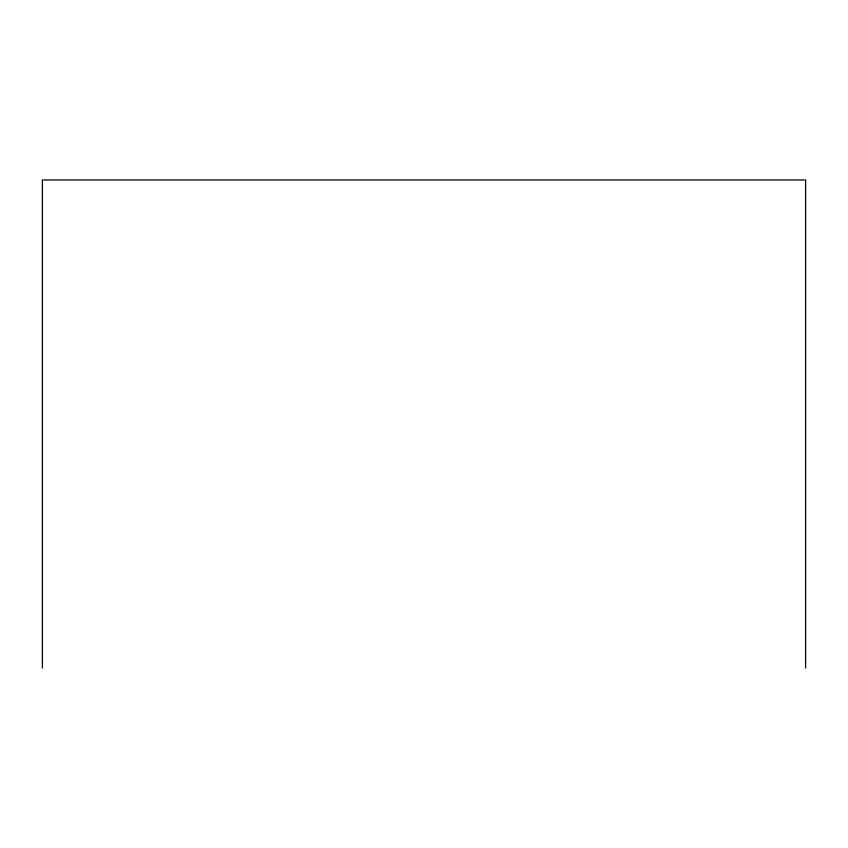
<?xml version="1.0" encoding="UTF-8"?>
<svg xmlns="http://www.w3.org/2000/svg" width="848" height="848" viewBox="0 0 848 848"><rect width="100%" height="100%" fill="white"/><g stroke="black" fill="none" stroke-linecap="round" stroke-linejoin="round"><path stroke-width="1.27" d="M805.6 668.044L805.6 179.956L42.4 179.956L42.4 668.044"/></g></svg>
